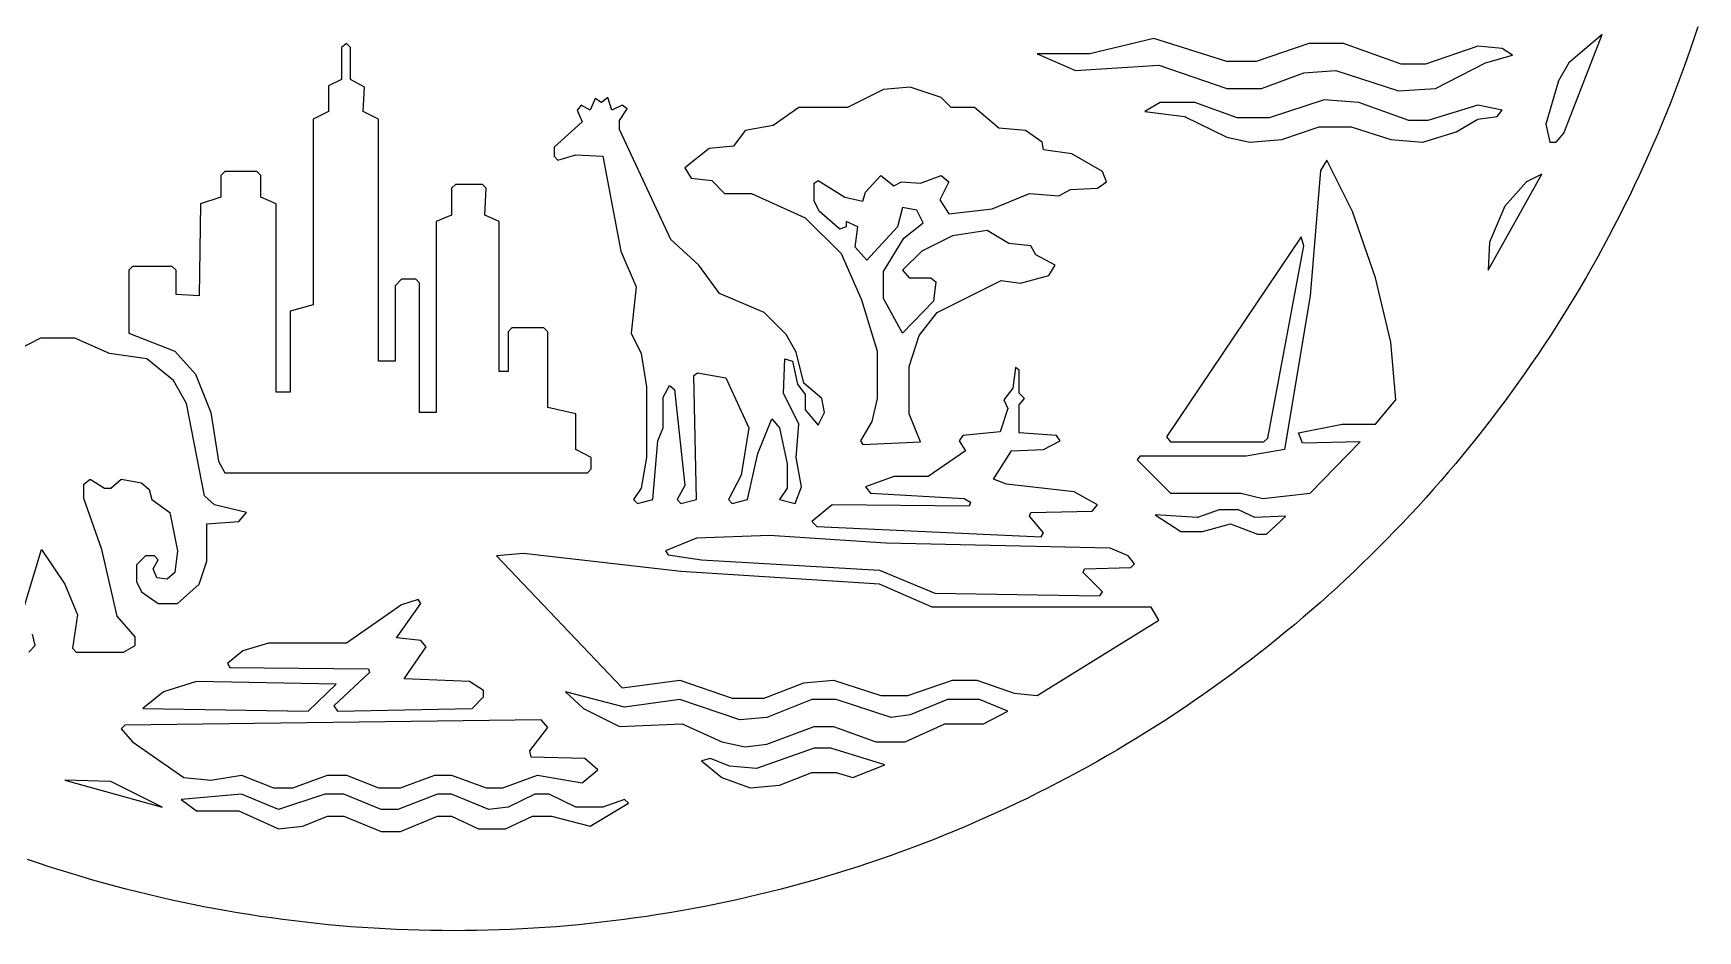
# Model space of a CAD drawing. Header units: millimetres. Extents: x 0 to 305, y 0 to 305.
# Drawn here: x 103.4 to 297.3, y 0 to 104.6 of the extents above; entities that cross this region are included whole.
import ezdxf

# ---------------------------------------------------------------- set-up
doc = ezdxf.new("R2010")
doc.units = ezdxf.units.MM

msp = doc.modelspace()

# ---------------------------------------------------------------- linework, layer by layer
at = {"layer": 'CUT_INNER'}
for points in [[(114.5612, 76.9463), (114.5612, 69.6323), (119.9348, 67.5426), (122.323, 64.8558), (124.1142, 60.3779), (125.0098, 54.7058), (125.7561, 53.3624), (167.9982, 53.3624), (168.446, 53.8102), (168.446, 55.1536), (166.6548, 56.0492), (166.6548, 60.2286), (163.371, 60.9749), (163.371, 69.7816), (162.9232, 70.2294), (159.1916, 70.2294), (158.7438, 69.7816), (158.7438, 65.1544), (157.6989, 65.1544), (157.6989, 82.6184), (156.057, 83.3647), (156.2063, 86.4993), (155.7585, 86.9471), (152.6239, 86.9471), (152.1761, 86.4993), (152.1761, 83.3647), (150.3849, 82.6184), (150.3849, 60.3779), (148.4445, 60.3779), (148.4445, 75.4537), (147.9967, 75.9015), (146.3548, 75.9015), (145.6084, 75.1551), (145.6084, 66.3485), (143.668, 66.3485), (143.668, 94.5596), (141.8768, 95.4552), (142.0261, 98.2913), (140.3841, 99.1869), (140.3841, 102.9185), (139.9363, 103.3663), (139.3393, 102.9185), (139.3393, 99.1869), (137.8466, 98.4405), (137.8466, 95.4552), (136.0554, 94.5596), (136.0554, 72.9162), (133.3687, 72.1698), (133.3687, 62.7661), (131.7267, 62.7661), (131.7267, 84.7081), (129.9356, 85.4545), (129.9356, 87.992), (129.4878, 88.4398), (125.7561, 88.4398), (125.3083, 87.992), (125.3083, 85.4545), (122.9201, 84.7081), (122.7708, 73.961), (120.084, 74.1103), (120.084, 76.9463), (119.6362, 77.3941), (115.009, 77.3941)], [(220.3904, 102.1722), (224.8684, 100.2317), (234.5706, 100.8288), (242.4817, 98.142), (246.5119, 98.142), (251.4376, 99.9332), (255.1692, 100.2317), (262.4833, 97.8435), (266.8119, 98.142), (272.6333, 101.1273), (275.7679, 102.0229), (274.5738, 102.7692), (271.7377, 103.0678), (265.6178, 100.9781), (262.7818, 100.9781), (256.0648, 103.3663), (252.0347, 103.3663), (245.9148, 101.2766), (242.4817, 101.2766), (233.9736, 103.9634), (226.5103, 102.1722)], [(286.2165, 104.4112), (282.3356, 101.1273), (281.1414, 99.0376), (279.6488, 93.9626), (280.0966, 91.8729), (280.8429, 91.8729), (281.7385, 92.9177)], [(167.2519, 96.2016), (166.8041, 95.6045), (167.4012, 94.2611), (164.1173, 91.2758), (164.1173, 90.231), (164.5651, 89.7832), (166.6548, 90.3802), (169.7894, 90.231), (171.8791, 79.1853), (173.6703, 75.0059), (173.0733, 69.6323), (174.2674, 67.2441), (174.8644, 63.3632), (174.8644, 55.1536), (174.2674, 51.5712), (173.3718, 50.2278), (173.8196, 49.78), (175.6108, 50.2278), (176.2078, 57.094), (176.8049, 58.5867), (176.8049, 62.169), (177.5512, 63.5124), (178.1483, 63.0646), (179.3424, 51.8697), (178.4468, 50.2278), (178.8946, 49.78), (180.6858, 50.2278), (180.3873, 64.7066), (180.8351, 65.0051), (184.1189, 64.408), (186.8057, 58.5867), (185.9101, 53.0639), (184.4174, 50.2278), (184.8652, 49.78), (186.6564, 50.2278), (187.8505, 55.6014), (189.4925, 59.6315), (190.3881, 58.5867), (191.2836, 54.4072), (191.2836, 51.5712), (190.3881, 50.2278), (192.1792, 49.78), (192.9256, 51.7205), (192.3285, 55.1536), (192.627, 59.0345), (190.8358, 62.6168), (190.9851, 66.647), (191.8807, 66.3485), (192.4778, 63.6617), (193.3734, 62.4676), (193.3734, 60.6764), (194.866, 58.8852), (195.6123, 60.3779), (195.3138, 62.0198), (193.2241, 63.811), (192.3285, 67.3933), (191.1344, 69.4831), (188.5969, 72.0206), (183.3726, 74.2595), (180.9843, 77.5434), (177.7005, 80.5287), (171.7299, 93.3655), (171.7299, 94.4104), (172.6255, 95.7538), (172.0284, 96.2016), (170.8343, 95.6045), (170.3865, 97.0972), (169.6402, 96.5001), (168.8938, 96.9479), (168.2968, 95.6045)], [(228.0029, 88.4398), (224.4206, 90.5295), (221.1367, 90.9773), (220.9875, 91.8729), (219.047, 93.2163), (215.9124, 93.5148), (213.0764, 95.903), (210.3896, 95.903), (209.1955, 97.0972), (205.6131, 98.2913), (202.4786, 97.9928), (198.2991, 95.903), (192.627, 95.903), (189.6417, 93.8133), (186.3579, 93.2163), (185.0145, 91.4251), (182.1785, 91.1265), (179.3424, 88.8876), (180.0887, 87.6934), (182.477, 87.3949), (183.9696, 85.9023), (187.1042, 85.9023), (193.3734, 83.0662), (197.5528, 78.8868), (199.941, 73.5132), (201.7322, 67.5426), (201.7322, 62.0198), (201.1352, 59.333), (199.7918, 57.094), (200.0903, 56.6462), (206.8072, 56.9448), (205.4639, 60.2286), (205.4639, 65.7514), (206.658, 69.3338), (208.7477, 72.0206), (216.211, 75.7522), (218.45, 75.4537), (221.7338, 76.3493), (222.4801, 77.5434), (220.2411, 78.7375), (219.6441, 79.7824), (217.1066, 80.0809), (214.569, 81.5736), (210.5389, 80.9765), (206.9565, 79.1853), (204.7175, 76.9463), (205.4639, 76.0507), (208.0014, 76.0507), (208.5984, 75.6029), (208.2999, 73.364), (204.7175, 69.6323), (202.4786, 73.6625), (202.4786, 76.7971), (204.8668, 80.678), (207.1058, 82.4691), (206.3595, 83.9618), (204.7175, 84.2603), (204.1205, 82.0214), (200.5381, 78.1405), (199.1947, 79.6331), (199.4932, 82.0214), (198.1499, 82.6184), (198.1499, 82.0214), (197.4035, 81.7228), (195.0153, 83.8125), (194.4182, 85.0067), (194.4182, 87.0964), (194.866, 87.3949), (198.0006, 85.4545), (200.0903, 85.0067), (200.3888, 86.0515), (202.18, 87.992), (203.6727, 86.7978), (204.5683, 87.2456), (206.8072, 87.0964), (209.1955, 87.992), (210.0911, 87.2456), (209.0462, 85.1559), (210.0911, 83.514), (215.1661, 84.1111), (219.4948, 85.9023), (222.9279, 85.6037), (224.2713, 86.35), (227.4059, 86.4993), (228.4507, 87.2456)], [(274.5738, 95.6045), (271.7377, 96.2016), (265.9164, 94.4104), (263.6774, 94.4104), (257.856, 96.5001), (253.8259, 96.7986), (247.4074, 94.7089), (243.6758, 94.7089), (238.75, 96.5001), (234.7199, 96.5001), (232.9287, 95.4552), (237.5559, 94.8582), (242.4817, 92.4699), (245.1685, 91.8729), (248.9001, 92.1714), (253.2288, 93.6641), (256.9604, 93.6641), (261.5877, 92.1714), (265.3193, 91.8729), (269.2002, 93.067), (271.7377, 94.5596), (273.9767, 94.8582)], [(254.1244, 89.7832), (253.3781, 88.589), (252.1839, 73.961), (249.1986, 56.0492), (244.7207, 55.3028), (232.3316, 55.3028), (232.0331, 54.855), (235.914, 50.9741), (244.1236, 50.9741), (246.6611, 50.3771), (252.1839, 50.9741), (258.0053, 56.9448), (251.2883, 56.7955), (250.8405, 57.9896), (255.9156, 59.0345), (259.7965, 59.0345), (262.1847, 61.8705), (261.5877, 68.5875), (259.7965, 76.0507), (257.1097, 83.8125)], [(279.201, 88.1412), (277.4098, 87.2456), (274.8723, 84.4096), (273.0811, 80.2302), (272.9318, 76.9463)], [(251.1391, 80.8272), (235.4662, 57.5418), (235.914, 56.9448), (246.8104, 56.9448), (247.2582, 57.3926), (251.4376, 79.7824)], [(227.4059, 49.6308), (224.7191, 51.1234), (216.808, 52.019), (215.3154, 52.6161), (217.4051, 55.8999), (221.1367, 56.0492), (223.0772, 57.094), (222.6294, 57.6911), (218.3007, 57.9896), (218.3007, 61.2735), (218.8977, 62.0198), (218.3007, 62.6168), (218.3007, 65.3036), (217.8529, 65.6022), (217.5544, 63.2139), (216.5095, 61.8705), (216.9573, 60.8257), (216.0617, 58.1389), (211.733, 57.6911), (211.2852, 57.094), (212.0315, 55.8999), (207.7028, 52.9146), (203.6727, 52.9146), (200.3888, 51.7205), (200.9859, 50.9741), (211.8823, 50.3771), (212.6286, 49.9293), (212.4793, 49.4815), (196.5079, 49.6308), (194.1197, 47.6903), (194.7167, 47.0932), (220.8382, 45.8991), (221.1367, 46.3469), (219.4948, 48.2874), (219.6441, 48.7352), (226.8088, 48.8844)], [(234.1228, 48.4366), (237.1081, 46.4962), (239.6456, 46.4962), (242.9295, 47.3918), (246.0641, 46.1976), (247.1089, 46.1976), (249.3479, 48.2874), (245.7655, 48.1381), (243.8251, 49.0337), (241.5861, 49.0337), (239.0486, 48.1381)], [(177.1034, 44.2572), (177.402, 43.8094), (181.2829, 43.2123), (202.0308, 42.0182), (208.4492, 39.3314), (227.7044, 39.0329), (228.0029, 39.4807), (225.764, 41.7197), (225.9132, 42.1675), (231.2868, 42.3167), (231.7346, 42.7645), (230.9882, 43.6601), (228.8985, 44.5557), (202.7771, 45.1528), (189.1939, 46.0484), (180.6858, 45.7499)], [(157.4004, 43.6601), (172.0284, 28.2858), (178.7453, 29.1814), (184.8652, 27.0917), (188.5969, 27.0917), (193.2241, 28.8829), (196.6572, 29.1814), (202.18, 27.3902), (205.3146, 27.3902), (210.5389, 29.1814), (213.3749, 29.1814), (217.7036, 27.6887), (220.3904, 27.3902), (234.5706, 36.1969), (233.675, 37.6895), (208.1506, 37.6895), (202.0308, 40.3763), (178.8946, 41.869), (160.535, 43.9587)], [(155.9077, 27.2409), (155.9077, 27.9873), (154.2658, 29.0321), (146.6533, 29.3307), (149.1908, 33.0623), (148.5937, 33.8086), (145.7577, 34.1071), (148.5937, 38.1373), (148.2952, 38.5851), (146.3548, 37.9881), (139.9363, 33.5101), (130.8311, 33.5101), (127.8458, 32.6145), (126.0547, 31.1218), (126.3532, 30.674), (142.4738, 30.5248), (142.6231, 30.077), (138.4437, 26.1961), (138.8915, 25.599), (154.5643, 25.8976)], [(116.2031, 25.8976), (135.4584, 25.599), (138.7422, 28.7336), (122.4723, 29.0321), (118.5914, 27.838)], [(165.4607, 27.838), (167.5504, 25.8976), (171.7299, 23.8078), (179.0439, 24.1064), (183.6711, 22.0167), (186.3579, 21.4196), (188.8954, 21.7181), (194.4182, 23.8078), (196.6572, 23.8078), (201.583, 22.0167), (205.0161, 22.0167), (209.6433, 24.1064), (214.1213, 24.1064), (216.9573, 25.599), (213.6735, 26.9424), (209.9418, 26.9424), (205.6131, 25.1512), (203.3741, 24.8527), (196.9557, 26.9424), (194.1197, 26.9424), (188.8954, 24.8527), (185.7608, 24.5542), (178.7453, 26.9424), (172.3269, 26.0468)], [(169.1924, 18.7328), (167.6997, 20.0762), (161.4306, 20.2255), (161.2813, 20.9718), (163.371, 23.6586), (162.6247, 24.5542), (114.1134, 23.9571), (113.6656, 23.5093), (115.009, 22.0167), (120.9796, 17.8372), (124.1142, 17.5387), (127.6966, 18.1357), (131.4282, 16.6431), (133.6672, 16.6431), (137.6974, 18.1357), (139.9363, 18.1357), (143.668, 16.6431), (146.2055, 16.6431), (150.2357, 18.1357), (152.1761, 18.1357), (156.2063, 16.6431), (158.1467, 16.6431), (162.1769, 18.1357), (167.4012, 17.2402)], [(202.6278, 19.3299), (196.3587, 21.2703), (194.4182, 21.2703), (187.7013, 18.8821), (184.5667, 19.1806), (182.3277, 20.0762), (181.2829, 19.7777), (183.6711, 17.8372), (186.9549, 16.6431), (190.3881, 16.9416), (194.1197, 18.4343), (196.9557, 18.4343), (198.8962, 17.8372)], [(107.0979, 17.5387), (118.4421, 14.4041), (112.4715, 17.3894)], [(120.6811, 15.2997), (122.4723, 13.9563), (127.398, 13.9563), (132.0253, 11.8666), (134.8613, 12.1651), (137.6974, 13.3593), (139.6378, 13.3593), (143.9665, 11.5681), (146.2055, 11.5681), (150.5342, 13.3593), (152.1761, 13.3593), (155.3107, 11.8666), (158.4452, 11.8666), (161.5798, 13.3593), (163.8188, 13.3593), (168.2968, 12.1651), (172.7747, 14.8519), (172.3269, 15.2997), (169.7894, 14.4041), (166.6548, 14.4041), (163.5203, 15.8968), (161.8784, 15.8968), (158.7438, 14.4041), (156.5048, 14.1056), (152.1761, 15.8968), (150.5342, 15.8968), (145.907, 14.1056), (143.9665, 14.1056), (139.6378, 15.8968), (137.3988, 15.8968), (132.0253, 14.1056), (127.6966, 15.8968)]]:
    msp.add_lwpolyline(points, close=True, dxfattribs=at)
for points in [[(102.1722, 37.0925), (104.4112, 44.4065), (107.0979, 40.3763), (108.5906, 36.7939), (107.9935, 32.913), (108.4413, 32.4652), (113.9642, 32.4652), (115.3075, 33.2116), (115.3075, 34.2564), (113.2178, 36.6447), (111.4266, 44.4065), (109.3369, 50.3771), (109.3369, 52.019), (110.0833, 52.6161), (111.7252, 51.5712), (112.4715, 51.5712), (113.6656, 52.6161), (116.0539, 52.1683), (116.9495, 51.4219), (117.248, 50.2278), (119.3377, 48.7352), (120.2333, 44.2572), (119.9348, 41.7197), (119.0392, 40.9734), (117.8451, 41.1226), (117.3973, 42.1675), (117.9943, 43.2123), (117.5465, 43.6601), (116.5017, 43.6601), (115.4568, 42.6153), (115.4568, 40.6748), (116.0539, 39.4807), (117.9943, 38.1373), (120.2333, 38.1373), (122.7708, 40.3763), (123.6664, 43.0631), (123.6664, 47.3918), (127.398, 47.6903), (128.2936, 48.7352), (124.562, 49.6308), (123.3679, 50.6756), (121.2782, 61.4227), (119.7855, 64.1095), (116.6509, 66.647), (112.3222, 67.2441), (108.2921, 69.0353), (104.2619, 69.0353), (99.6347, 66.647)], [(102.9185, 32.4652), (103.6648, 33.2116), (103.3663, 34.5549)]]:
    msp.add_lwpolyline(points, dxfattribs=at)
at = {"layer": 'CUT_OUTER'}
msp.add_lwpolyline([(297.341, 105.3058), (296.9245, 104.0428), (296.497, 102.7834), (296.0586, 101.5278), (295.6092, 100.2761), (295.1488, 99.0284), (294.6777, 97.7847), (294.1956, 96.5452), (293.7028, 95.31), (293.1992, 94.079), (292.6849, 92.8526), (292.16, 91.6306), (291.6243, 90.4133), (291.0781, 89.2007), (290.5213, 87.993), (289.954, 86.7901), (289.3762, 85.5922), (288.788, 84.3995), (288.1894, 83.2118), (287.5805, 82.0295), (286.9612, 80.8525), (286.3317, 79.681), (285.692, 78.515), (285.0422, 77.3546), (284.3823, 76.2), (283.7123, 75.0512), (283.0323, 73.9082), (282.3424, 72.7712), (281.6425, 71.6403), (280.9329, 70.5155), (280.2134, 69.397), (279.4842, 68.2848), (278.7453, 67.179), (277.9968, 66.0797), (277.2388, 64.987), (276.4712, 63.9009), (275.6942, 62.8215), (274.9078, 61.749), (274.1121, 60.6834), (273.307, 59.6248), (272.4928, 58.5732), (271.6695, 57.5288), (270.837, 56.4916), (269.9956, 55.4617), (269.1452, 54.4392), (268.2859, 53.4241), (267.4177, 52.4166), (266.5409, 51.4167), (265.6553, 50.4245), (264.7611, 49.4401), (263.8583, 48.4634), (262.9471, 47.4948), (262.0274, 46.5341), (261.0994, 45.5814), (260.1631, 44.6369), (259.2186, 43.7006), (258.2659, 42.7726), (257.3052, 41.8529), (256.3366, 40.9417), (255.3599, 40.0389), (254.3755, 39.1447), (253.3833, 38.2591), (252.3834, 37.3823), (251.3759, 36.5141), (250.3608, 35.6548), (249.3383, 34.8044), (248.3084, 33.963), (247.2712, 33.1305), (246.2268, 32.3072), (245.1752, 31.493), (244.1166, 30.6879), (243.051, 29.8922), (241.9785, 29.1058), (240.8991, 28.3288), (239.813, 27.5612), (238.7203, 26.8032), (237.621, 26.0547), (236.5152, 25.3158), (235.403, 24.5866), (234.2845, 23.8671), (233.1597, 23.1575), (232.0288, 22.4576), (230.8918, 21.7677), (229.7488, 21.0877), (228.6, 20.4177), (227.4454, 19.7578), (226.285, 19.108), (225.119, 18.4683), (223.9475, 17.8388), (222.7705, 17.2195), (221.5882, 16.6106), (220.4005, 16.012), (219.2078, 15.4238), (218.0099, 14.846), (216.807, 14.2787), (215.5993, 13.7219), (214.3867, 13.1757), (213.1694, 12.64), (211.9474, 12.1151), (210.721, 11.6008), (209.49, 11.0972), (208.2548, 10.6044), (207.0153, 10.1223), (205.7716, 9.6512), (204.5239, 9.1908), (203.2722, 8.7414), (202.0166, 8.303), (200.7572, 7.8755), (199.4942, 7.459), (198.2276, 7.0535), (196.9574, 6.6592), (195.6839, 6.2759), (194.4071, 5.9037), (193.1271, 5.5427), (191.844, 5.1929), (190.5579, 4.8543), (189.2689, 4.5269), (187.9771, 4.2108), (186.6825, 3.906), (185.3854, 3.6125), (184.0857, 3.3303), (182.7837, 3.0595), (181.4793, 2.8), (180.1727, 2.552), (178.864, 2.3153), (177.5533, 2.0901), (176.2406, 1.8763), (174.9262, 1.674), (173.61, 1.4831), (172.2922, 1.3038), (170.9729, 1.136), (169.6522, 0.9796), (168.3301, 0.8349), (167.0069, 0.7016), (165.6825, 0.5799), (164.3572, 0.4698), (163.0309, 0.3712), (161.7038, 0.2843), (160.376, 0.2089), (159.0476, 0.1451), (157.7187, 0.0928), (156.3894, 0.0522), (155.0597, 0.0232), (153.7299, 0.0058), (152.4, 0), (151.0701, 0.0058), (149.7403, 0.0232), (148.4106, 0.0522), (147.0813, 0.0928), (145.7524, 0.1451), (144.424, 0.2089), (143.0962, 0.2843), (141.7691, 0.3712), (140.4428, 0.4698), (139.1175, 0.5799), (137.7931, 0.7016), (136.4699, 0.8349), (135.1478, 0.9796), (133.8271, 1.136), (132.5078, 1.3038), (131.19, 1.4831), (129.8738, 1.674), (128.5594, 1.8763), (127.2467, 2.0901), (125.936, 2.3153), (124.6273, 2.552), (123.3207, 2.8), (122.0163, 3.0595), (120.7143, 3.3303), (119.4146, 3.6125), (118.1175, 3.906), (116.8229, 4.2108), (115.5311, 4.5269), (114.2421, 4.8543), (112.956, 5.1929), (111.6729, 5.5427), (110.3929, 5.9037), (109.1161, 6.2759), (107.8426, 6.6592), (106.5724, 7.0535), (105.3058, 7.459), (104.0428, 7.8755), (102.7834, 8.303)], dxfattribs=at)

doc.saveas('drawing.dxf')
